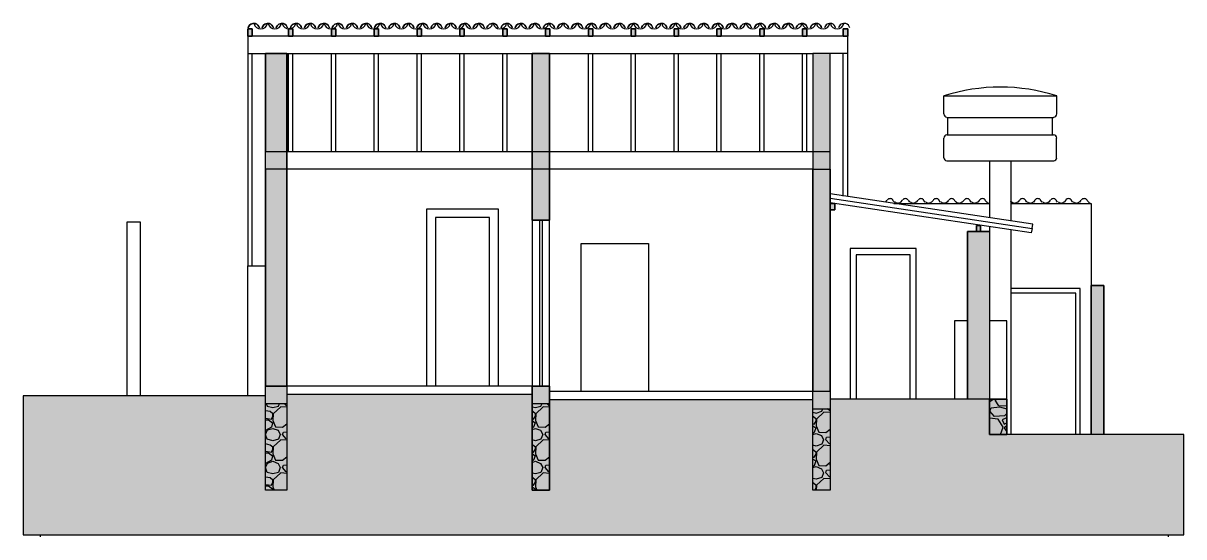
# Model space of a CAD drawing. Header units: millimetres. Extents: x 20709 to 34064, y -13316 to -7399.
import ezdxf

# ---------------------------------------------------------------- set-up
doc = ezdxf.new("R2010")
doc.units = ezdxf.units.MM
for name, color, linetype, lineweight in [('A-ALV-___-___-EXI', 250, 'Continuous', 35), ('A-BAS-___-___-EXI', 250, 'Continuous', 25), ('A-CDA-___-___-EXI', 250, 'Continuous', 25), ('A-COB-___-___-EXI', 250, 'Continuous', 25), ('A-PIS-___-___-EXI', 250, 'Continuous', 25), ('A-POR-___-___-EXI', 250, 'Continuous', 25), ('E-VIG-___-___-EXI', 250, 'Continuous', 25)]:
    doc.layers.add(name, color=color, linetype=linetype, lineweight=lineweight)

msp = doc.modelspace()

# ---------------------------------------------------------------- hatches: boundary and pattern name
at = {"layer": 'A-ALV-___-___-EXI'}
h = msp.add_hatch(color=11, dxfattribs=at)
h.paths.add_polyline_path([(33146, -12139), (33146, -10419), (32997, -10419), (32997, -12139)])
h.paths.add_polyline_path([(31827, -11729), (31827, -9800), (31575, -9800), (31575, -11729)])
h.paths.add_polyline_path([(29795, -11640), (29996, -11640), (29996, -7747), (29795, -7747)])
h.paths.add_polyline_path([(23496, -11580), (23743, -11580), (23743, -7747), (23496, -7747)])
h.paths.add_polyline_path([(26564, -9668), (26765, -9668), (26765, -7747), (26564, -7747)])
at = {"layer": 'A-BAS-___-___-EXI', "true_color": 0xcb9898}
msp.add_hatch(color=253, dxfattribs=at).paths.add_polyline_path([(34064, -13292), (34064, -12139), (31827, -12139), (31827, -11729), (29996, -11729), (29996, -12779), (29795, -12779), (29795, -11738), (26765, -11738), (26765, -12779), (26564, -12779), (26564, -11678), (23743, -11678), (23743, -12779), (23496, -12779), (23496, -11691), (20709, -11691), (20709, -13292), (27473, -13292)])
at = {"layer": 'A-COB-___-___-EXI', "true_color": 0xc19a82}
h = msp.add_hatch(color=33, dxfattribs=at)
h.paths.add_polyline_path([(31725, -9800), (31725, -9728), (31678, -9728), (31678, -9800)])
h.paths.add_polyline_path([(30047, -9548), (30047, -9476), (29996, -9476), (29996, -9548)])
h.paths.add_polyline_path([(24307, -7547), (24307, -7465), (24255, -7465), (24255, -7547)])
h.paths.add_polyline_path([(29236, -7547), (29236, -7465), (29185, -7465), (29185, -7547)])
h.paths.add_polyline_path([(24746, -7547), (24797, -7547), (24797, -7465), (24746, -7465)])
h.paths.add_polyline_path([(28741, -7547), (28741, -7465), (28690, -7465), (28690, -7547)])
h.paths.add_polyline_path([(25241, -7547), (25292, -7547), (25292, -7465), (25241, -7465)])
h.paths.add_polyline_path([(28250, -7547), (28250, -7465), (28199, -7465), (28199, -7547)])
h.paths.add_polyline_path([(25732, -7547), (25783, -7547), (25783, -7465), (25732, -7465)])
h.paths.add_polyline_path([(27755, -7547), (27755, -7465), (27704, -7465), (27704, -7547)])
h.paths.add_polyline_path([(26227, -7547), (26278, -7547), (26278, -7465), (26227, -7465)])
h.paths.add_polyline_path([(29676, -7547), (29727, -7547), (29727, -7465), (29676, -7465)])
h.paths.add_polyline_path([(30145, -7547), (30197, -7547), (30197, -7465), (30145, -7465)])
h.paths.add_polyline_path([(23811, -7547), (23811, -7465), (23760, -7465), (23760, -7547)])
h.paths.add_polyline_path([(23295, -7547), (23342, -7547), (23342, -7465), (23295, -7465)])
h.paths.add_polyline_path([(27264, -7547), (27264, -7465), (27213, -7465), (27213, -7547)])
h.paths.add_polyline_path([(26718, -7547), (26769, -7547), (26769, -7465), (26718, -7465)])
at = {"layer": 'E-VIG-___-___-EXI', "transparency": 33554636}
h = msp.add_hatch(color=9, dxfattribs=at)
h.paths.add_polyline_path([(29795, -12779), (29996, -12779), (29996, -11640), (29795, -11640)])
h.paths.add_polyline_path([(26564, -12779), (26765, -12779), (26765, -11580), (26564, -11580)])
h.paths.add_polyline_path([(23496, -12779), (23743, -12779), (23743, -11580), (23496, -11580)])
h.paths.add_polyline_path([(31827, -12139), (32028, -12139), (32028, -11729), (31827, -11729)])

# ---------------------------------------------------------------- linework, layer by layer
at = {"layer": 'A-ALV-___-___-EXI', "lineweight": 25}
for p, q in [((23342, -10193), (23342, -7747)), ((26564, -7747), (26564, -9668)), ((26765, -9668), (26765, -7747)), ((29795, -7747), (29795, -11640)), ((23743, -11580), (23743, -9079)), ((26564, -9668), (26564, -9079)), ((26765, -9079), (26765, -9668)), ((29795, -9079), (26765, -9079)), ((29795, -11640), (29795, -9079)), ((26564, -9668), (26765, -9668)), ((26765, -9668), (26564, -9668)), ((23295, -11691), (23295, -10193)), ((29795, -11640), (29996, -11640)), ((29795, -11640), (29996, -11640)), ((32028, -11729), (32028, -12139))]:
    msp.add_line(p, q, dxfattribs=at)
for points in [[(23295, -7747), (23295, -10193), (23496, -10193)], [(23496, -9079), (23496, -11580), (23496, -7747), (23743, -7747), (23496, -7747)], [(26765, -7747), (26765, -8878), (29795, -8878), (29795, -9079), (29996, -9079), (29996, -11640), (29996, -11729)], [(29795, -11738), (29795, -11640), (29996, -11640), (29996, -7747)], [(32075, -9476), (32997, -9476), (32997, -10419)], [(21904, -11691), (21904, -9689), (22053, -9689), (22053, -11691)], [(31827, -9740), (31827, -9800), (31575, -9800), (31575, -11729), (31575, -9800), (31827, -9800), (31827, -11729)], [(31827, -9800), (31827, -11729), (32028, -11729), (32028, -10829), (31827, -10829)], [(31575, -10829), (31426, -10829), (31426, -11729)], [(23496, -11691), (23496, -11580), (23743, -11580), (23743, -11678)], [(31827, -11759), (31831, -11759), (31870, -11729)], [(32028, -12037), (31998, -12062), (32028, -12105)]]:
    msp.add_lwpolyline(points, dxfattribs=at)
at = {"layer": 'A-ALV-___-___-EXI'}
msp.add_lwpolyline([(23496, -11580), (23743, -11580), (23743, -7747)], dxfattribs=at)
at = {"layer": 'A-ALV-___-___-EXI', "lineweight": 25}
msp.add_lwpolyline([(33146, -10419), (32997, -10419), (32997, -12139), (32997, -10419), (33146, -10419), (33146, -12139)], close=True, dxfattribs=at)
at = {"layer": 'A-BAS-___-___-EXI', "lineweight": 25}
for p, q in [((20905, -13292), (20905, -13316)), ((33884, -13292), (33884, -13316))]:
    msp.add_line(p, q, dxfattribs=at)
at = {"layer": 'A-BAS-___-___-EXI'}
msp.add_lwpolyline([(29795, -12779), (29795, -11738), (26765, -11738), (26765, -12779), (26564, -12779), (26564, -11678), (23743, -11678), (23743, -12779), (23496, -12779), (23496, -11580), (23743, -11580), (23743, -12779), (23496, -12779), (23496, -11691), (20709, -11691), (20709, -13292), (34064, -13292), (34064, -12139), (32028, -12139), (31827, -12139), (31827, -11729), (29996, -11729), (29996, -11738), (29996, -12779)], close=True, dxfattribs=at)
at = {"layer": 'A-CDA-___-___-EXI', "lineweight": 25}
for p, q in [((31336, -8486), (32565, -8486)), ((31349, -8686), (31349, -8486)), ((32553, -8686), (32553, -8486)), ((31302, -8951), (31302, -8725)), ((31336, -8686), (32565, -8686)), ((32600, -8951), (32600, -8725)), ((31336, -8985), (32565, -8985)), ((31827, -8985), (31827, -9642)), ((32075, -8985), (32075, -9676)), ((32075, -9779), (32075, -12139))]:
    msp.add_line(p, q, dxfattribs=at)
msp.add_lwpolyline([(31302, -8447), (31302, -8234), (32600, -8234), (32600, -8447)], dxfattribs=at)
for points in [[(32604, -8236), (32180, -8102), (31726, -8102), (31302, -8236)], [(31302, -8445), (31302, -8465), (31318, -8481), (31338, -8481)], [(32568, -8481), (32588, -8481), (32604, -8465), (32604, -8445)], [(31338, -8686), (31318, -8686), (31302, -8702), (31302, -8722)], [(32604, -8722), (32604, -8702), (32588, -8686), (32568, -8686)], [(31302, -8949), (31302, -8969), (31318, -8985), (31338, -8985)], [(32568, -8985), (32588, -8985), (32604, -8969), (32604, -8949)]]:
    msp.add_open_spline(points, degree=3, dxfattribs=at)
at = {"layer": 'A-COB-___-___-EXI', "lineweight": 25}
for p, q in [((23376, -7406), (23380, -7406)), ((24994, -7406), (24998, -7406)), ((25156, -7406), (25160, -7406)), ((25318, -7406), (25322, -7406)), ((26774, -7406), (26778, -7406)), ((26936, -7406), (26940, -7406)), ((27098, -7406), (27102, -7406)), ((28553, -7406), (28558, -7406)), ((28716, -7406), (28720, -7406)), ((28878, -7406), (28882, -7406)), ((23743, -8878), (23743, -7747)), ((23743, -7747), (29795, -7747)), ((23760, -8878), (23760, -7747)), ((23811, -8878), (23811, -7747)), ((24255, -8878), (24255, -7747)), ((24307, -8878), (24307, -7747)), ((24746, -8878), (24746, -7747)), ((24797, -8878), (24797, -7747)), ((25241, -8878), (25241, -7747)), ((25292, -8878), (25292, -7747)), ((25732, -8878), (25732, -7747)), ((25783, -8878), (25783, -7747)), ((26227, -8878), (26227, -7747)), ((26278, -8878), (26278, -7747)), ((26765, -7747), (26564, -7747)), ((26564, -8878), (26564, -7747)), ((27213, -8878), (27213, -7747)), ((27264, -8878), (27264, -7747)), ((27704, -8878), (27704, -7747)), ((27755, -8878), (27755, -7747)), ((28199, -8878), (28199, -7747)), ((28250, -8878), (28250, -7747)), ((28690, -8878), (28690, -7747)), ((28741, -8878), (28741, -7747)), ((29185, -8878), (29185, -7747)), ((29236, -8878), (29236, -7747)), ((29676, -8878), (29676, -7747)), ((29727, -8878), (29727, -7747)), ((30145, -9390), (30145, -7747)), ((23496, -9079), (23496, -8878)), ((23496, -8878), (23743, -8878)), ((23743, -9079), (23743, -8878)), ((23743, -8878), (26564, -8878)), ((26564, -9079), (26564, -8878)), ((26564, -8878), (26765, -8878)), ((26765, -8878), (26765, -9079)), ((29996, -9079), (29996, -8878)), ((23743, -9079), (23496, -9079)), ((26564, -9079), (23743, -9079)), ((26765, -9079), (26564, -9079)), ((30632, -9459), (30649, -9437)), ((30713, -9437), (30734, -9459)), ((30726, -9476), (31827, -9476)), ((30807, -9459), (30828, -9437)), ((30892, -9437), (30909, -9459)), ((31003, -9437), (30986, -9459)), ((31089, -9459), (31067, -9437)), ((31183, -9437), (31161, -9459)), ((31264, -9459), (31247, -9437)), ((31358, -9437), (31340, -9459)), ((31443, -9459), (31422, -9437)), ((31537, -9437), (31515, -9459)), ((31618, -9459), (31601, -9437)), ((31712, -9437), (31695, -9459)), ((31797, -9459), (31776, -9437)), ((32079, -9459), (32075, -9450)), ((32173, -9437), (32156, -9459)), ((32258, -9459), (32241, -9437)), ((32352, -9437), (32335, -9459)), ((32433, -9459), (32416, -9437)), ((32527, -9437), (32510, -9459)), ((32612, -9459), (32595, -9437)), ((32706, -9437), (32689, -9459)), ((32787, -9459), (32770, -9437)), ((32881, -9437), (32864, -9459)), ((32966, -9458), (32950, -9437))]:
    msp.add_line(p, q, dxfattribs=at)
at = {"layer": 'A-COB-___-___-EXI'}
for p, q in [((23811, -7465), (23760, -7465)), ((23760, -7465), (23760, -7547)), ((23811, -7547), (23811, -7465)), ((24255, -7465), (24255, -7547)), ((24307, -7465), (24255, -7465)), ((24307, -7547), (24307, -7465)), ((24746, -7465), (24746, -7547)), ((24797, -7465), (24746, -7465)), ((24797, -7547), (24797, -7465)), ((25241, -7465), (25241, -7547)), ((25292, -7465), (25241, -7465)), ((25292, -7547), (25292, -7465)), ((25783, -7465), (25732, -7465)), ((25732, -7465), (25732, -7547)), ((25783, -7547), (25783, -7465)), ((26278, -7465), (26227, -7465)), ((26227, -7465), (26227, -7547)), ((26278, -7547), (26278, -7465)), ((26769, -7465), (26718, -7465)), ((26718, -7465), (26718, -7547)), ((26769, -7547), (26769, -7465)), ((27264, -7465), (27213, -7465)), ((27213, -7465), (27213, -7547)), ((27264, -7547), (27264, -7465)), ((27704, -7465), (27704, -7547)), ((27755, -7465), (27704, -7465)), ((27755, -7547), (27755, -7465)), ((28250, -7465), (28199, -7465)), ((28199, -7465), (28199, -7547)), ((28250, -7547), (28250, -7465)), ((28741, -7465), (28690, -7465)), ((28690, -7465), (28690, -7547)), ((28741, -7547), (28741, -7465)), ((29185, -7465), (29185, -7547)), ((29236, -7465), (29185, -7465)), ((29236, -7547), (29236, -7465)), ((29727, -7465), (29676, -7465)), ((29676, -7465), (29676, -7547)), ((29727, -7547), (29727, -7465)), ((30145, -7465), (30145, -7547)), ((30197, -7465), (30145, -7465)), ((30197, -7547), (30197, -7465)), ((23760, -7547), (23811, -7547)), ((24255, -7547), (24307, -7547)), ((24746, -7547), (24797, -7547)), ((25241, -7547), (25292, -7547)), ((25732, -7547), (25783, -7547)), ((26227, -7547), (26278, -7547)), ((26718, -7547), (26769, -7547)), ((27213, -7547), (27264, -7547)), ((27704, -7547), (27755, -7547)), ((28199, -7547), (28250, -7547)), ((28690, -7547), (28741, -7547)), ((29185, -7547), (29236, -7547)), ((29676, -7547), (29727, -7547)), ((30145, -7547), (30197, -7547)), ((31725, -9728), (31678, -9728)), ((31678, -9728), (31678, -9800)), ((31725, -9800), (31725, -9728))]:
    msp.add_line(p, q, dxfattribs=at)
at = {"layer": 'A-COB-___-___-EXI', "lineweight": 25}
for points in [[(23342, -7465), (23342, -7547), (23295, -7547), (23295, -7465)], [(23811, -7465), (23811, -7547), (23760, -7547), (23760, -7465)], [(24307, -7465), (24307, -7547), (24255, -7547), (24255, -7465)], [(24797, -7465), (24797, -7547), (24746, -7547), (24746, -7465)], [(25292, -7465), (25292, -7547), (25241, -7547), (25241, -7465)], [(25783, -7465), (25783, -7547), (25732, -7547), (25732, -7465)], [(26278, -7465), (26278, -7547), (26227, -7547), (26227, -7465)], [(26769, -7465), (26769, -7547), (26718, -7547), (26718, -7465)], [(27264, -7465), (27264, -7547), (27213, -7547), (27213, -7465)], [(27755, -7465), (27755, -7547), (27704, -7547), (27704, -7465)], [(28250, -7465), (28250, -7547), (28199, -7547), (28199, -7465)], [(28741, -7465), (28741, -7547), (28690, -7547), (28690, -7465)], [(29236, -7465), (29236, -7547), (29185, -7547), (29185, -7465)], [(29727, -7465), (29727, -7547), (29676, -7547), (29676, -7465)], [(30197, -7465), (30197, -7547), (30145, -7547), (30145, -7465)], [(30047, -9548), (30047, -9476), (29996, -9476), (30047, -9476), (30047, -9548), (29996, -9548)], [(31725, -9728), (31725, -9800), (31678, -9800), (31678, -9728)]]:
    msp.add_lwpolyline(points, close=True, dxfattribs=at)
for points in [[(30197, -7747), (30197, -7547), (23295, -7547), (23342, -7547), (23342, -7465), (23295, -7465), (23295, -7547), (23295, -7747), (23496, -7747), (23496, -8878)], [(30197, -9395), (30197, -7747), (29996, -7747), (29795, -7747), (29795, -8878), (29996, -8878), (29996, -7747), (29795, -7747)], [(32318, -9766), (32326, -9715), (29996, -9365)], [(29996, -9416), (32318, -9766), (32309, -9813), (29996, -9467)]]:
    msp.add_lwpolyline(points, dxfattribs=at)
for points, knots in [([(23328, -7411), (23312, -7420), (23301, -7435), (23297, -7453), (23301, -7435), (23312, -7420), (23328, -7411), (23343, -7401), (23362, -7399), (23380, -7404), (23362, -7399), (23343, -7401), (23328, -7411), (23312, -7420), (23301, -7435), (23297, -7453), (23301, -7435), (23312, -7420), (23328, -7411), (23343, -7401), (23362, -7399), (23380, -7404), (23362, -7399), (23343, -7401), (23328, -7411)], [0, 0, 0, 0, 1, 1, 1, 2, 2, 2, 3, 3, 3, 4, 4, 4, 5, 5, 5, 6, 6, 6, 7, 7, 7, 8, 8, 8, 8]), ([(23365, -7404), (23373, -7440), (23405, -7465), (23442, -7465), (23479, -7465), (23511, -7440), (23519, -7404)], [0, 0, 0, 0, 1, 1, 1, 2, 2, 2, 2]), ([(23381, -7404), (23403, -7411), (23420, -7430), (23426, -7453), (23420, -7430), (23403, -7411), (23381, -7404)], [0, 0, 0, 0, 1, 1, 1, 2, 2, 2, 2]), ([(23490, -7411), (23474, -7420), (23463, -7435), (23459, -7453), (23463, -7435), (23474, -7420), (23490, -7411), (23505, -7401), (23524, -7399), (23542, -7404), (23524, -7399), (23505, -7401), (23490, -7411), (23474, -7420), (23463, -7435), (23459, -7453), (23463, -7435), (23474, -7420), (23490, -7411), (23505, -7401), (23524, -7399), (23542, -7404), (23524, -7399), (23505, -7401), (23490, -7411)], [0, 0, 0, 0, 1, 1, 1, 2, 2, 2, 3, 3, 3, 4, 4, 4, 5, 5, 5, 6, 6, 6, 7, 7, 7, 8, 8, 8, 8]), ([(23527, -7404), (23535, -7440), (23567, -7465), (23604, -7465), (23641, -7465), (23673, -7440), (23681, -7404)], [0, 0, 0, 0, 1, 1, 1, 2, 2, 2, 2]), ([(23543, -7404), (23565, -7411), (23582, -7430), (23588, -7453), (23582, -7430), (23565, -7411), (23543, -7404), (23565, -7411), (23582, -7430), (23588, -7453), (23582, -7430), (23565, -7411), (23543, -7404)], [0, 0, 0, 0, 1, 1, 1, 2, 2, 2, 3, 3, 3, 4, 4, 4, 4]), ([(23652, -7411), (23668, -7401), (23687, -7399), (23704, -7404), (23687, -7399), (23668, -7401), (23652, -7411), (23636, -7420), (23625, -7435), (23621, -7453), (23625, -7435), (23636, -7420), (23652, -7411)], [0, 0, 0, 0, 1, 1, 1, 2, 2, 2, 3, 3, 3, 4, 4, 4, 4]), ([(23690, -7404), (23698, -7440), (23730, -7465), (23767, -7465), (23803, -7465), (23836, -7440), (23844, -7404)], [0, 0, 0, 0, 1, 1, 1, 2, 2, 2, 2]), ([(23705, -7404), (23728, -7411), (23745, -7430), (23750, -7453), (23745, -7430), (23728, -7411), (23705, -7404)], [0, 0, 0, 0, 1, 1, 1, 2, 2, 2, 2]), ([(23814, -7411), (23830, -7401), (23849, -7399), (23866, -7404), (23849, -7399), (23830, -7401), (23814, -7411), (23798, -7420), (23787, -7435), (23783, -7453), (23787, -7435), (23798, -7420), (23814, -7411)], [0, 0, 0, 0, 1, 1, 1, 2, 2, 2, 3, 3, 3, 4, 4, 4, 4]), ([(23852, -7404), (23860, -7440), (23892, -7465), (23929, -7465), (23966, -7465), (23998, -7440), (24006, -7404)], [0, 0, 0, 0, 1, 1, 1, 2, 2, 2, 2]), ([(23867, -7404), (23890, -7411), (23907, -7430), (23912, -7453), (23907, -7430), (23890, -7411), (23867, -7404)], [0, 0, 0, 0, 1, 1, 1, 2, 2, 2, 2]), ([(23976, -7411), (23992, -7401), (24011, -7399), (24028, -7404), (24011, -7399), (23992, -7401), (23976, -7411), (23961, -7420), (23949, -7435), (23945, -7453), (23949, -7435), (23961, -7420), (23976, -7411)], [0, 0, 0, 0, 1, 1, 1, 2, 2, 2, 3, 3, 3, 4, 4, 4, 4]), ([(24014, -7404), (24022, -7440), (24054, -7465), (24091, -7465), (24128, -7465), (24160, -7440), (24168, -7404)], [0, 0, 0, 0, 1, 1, 1, 2, 2, 2, 2]), ([(24030, -7404), (24052, -7411), (24069, -7430), (24074, -7453), (24069, -7430), (24052, -7411), (24030, -7404)], [0, 0, 0, 0, 1, 1, 1, 2, 2, 2, 2]), ([(24134, -7411), (24150, -7401), (24169, -7399), (24186, -7404), (24169, -7399), (24150, -7401), (24134, -7411), (24118, -7420), (24107, -7435), (24103, -7453), (24107, -7435), (24118, -7420), (24134, -7411)], [0, 0, 0, 0, 1, 1, 1, 2, 2, 2, 3, 3, 3, 4, 4, 4, 4]), ([(24172, -7404), (24180, -7440), (24212, -7465), (24249, -7465), (24286, -7465), (24318, -7440), (24326, -7404)], [0, 0, 0, 0, 1, 1, 1, 2, 2, 2, 2]), ([(24187, -7404), (24210, -7411), (24227, -7430), (24232, -7453), (24227, -7430), (24210, -7411), (24187, -7404)], [0, 0, 0, 0, 1, 1, 1, 2, 2, 2, 2]), ([(24296, -7411), (24312, -7401), (24331, -7399), (24349, -7404), (24331, -7399), (24312, -7401), (24296, -7411), (24281, -7420), (24269, -7435), (24265, -7453), (24269, -7435), (24281, -7420), (24296, -7411)], [0, 0, 0, 0, 1, 1, 1, 2, 2, 2, 3, 3, 3, 4, 4, 4, 4]), ([(24334, -7404), (24342, -7440), (24374, -7465), (24411, -7465), (24448, -7465), (24480, -7440), (24488, -7404)], [0, 0, 0, 0, 1, 1, 1, 2, 2, 2, 2]), ([(24350, -7404), (24372, -7411), (24389, -7430), (24394, -7453), (24389, -7430), (24372, -7411), (24350, -7404)], [0, 0, 0, 0, 1, 1, 1, 2, 2, 2, 2]), ([(24459, -7411), (24474, -7401), (24493, -7399), (24511, -7404), (24493, -7399), (24474, -7401), (24459, -7411), (24443, -7420), (24432, -7435), (24428, -7453), (24432, -7435), (24443, -7420), (24459, -7411)], [0, 0, 0, 0, 1, 1, 1, 2, 2, 2, 3, 3, 3, 4, 4, 4, 4]), ([(24496, -7404), (24504, -7440), (24536, -7465), (24573, -7465), (24610, -7465), (24642, -7440), (24650, -7404)], [0, 0, 0, 0, 1, 1, 1, 2, 2, 2, 2]), ([(24512, -7404), (24534, -7411), (24551, -7430), (24557, -7453), (24551, -7430), (24534, -7411), (24512, -7404)], [0, 0, 0, 0, 1, 1, 1, 2, 2, 2, 2]), ([(24621, -7411), (24637, -7401), (24655, -7399), (24673, -7404), (24655, -7399), (24637, -7401), (24621, -7411), (24605, -7420), (24594, -7435), (24590, -7453), (24594, -7435), (24605, -7420), (24621, -7411)], [0, 0, 0, 0, 1, 1, 1, 2, 2, 2, 3, 3, 3, 4, 4, 4, 4]), ([(24658, -7404), (24667, -7440), (24699, -7465), (24735, -7465), (24772, -7465), (24804, -7440), (24813, -7404)], [0, 0, 0, 0, 1, 1, 1, 2, 2, 2, 2]), ([(24674, -7404), (24696, -7411), (24713, -7430), (24719, -7453), (24713, -7430), (24696, -7411), (24674, -7404)], [0, 0, 0, 0, 1, 1, 1, 2, 2, 2, 2]), ([(24783, -7411), (24799, -7401), (24818, -7399), (24835, -7404), (24818, -7399), (24799, -7401), (24783, -7411), (24767, -7420), (24756, -7435), (24752, -7453), (24756, -7435), (24767, -7420), (24783, -7411)], [0, 0, 0, 0, 1, 1, 1, 2, 2, 2, 3, 3, 3, 4, 4, 4, 4]), ([(24821, -7404), (24829, -7440), (24861, -7465), (24898, -7465), (24935, -7465), (24967, -7440), (24975, -7404)], [0, 0, 0, 0, 1, 1, 1, 2, 2, 2, 2]), ([(24836, -7404), (24859, -7411), (24876, -7430), (24881, -7453), (24876, -7430), (24859, -7411), (24836, -7404)], [0, 0, 0, 0, 1, 1, 1, 2, 2, 2, 2]), ([(24945, -7411), (24961, -7401), (24980, -7399), (24997, -7404), (24980, -7399), (24961, -7401), (24945, -7411), (24929, -7420), (24918, -7435), (24914, -7453), (24918, -7435), (24929, -7420), (24945, -7411)], [0, 0, 0, 0, 1, 1, 1, 2, 2, 2, 3, 3, 3, 4, 4, 4, 4]), ([(24983, -7404), (24991, -7440), (25023, -7465), (25060, -7465), (25097, -7465), (25129, -7440), (25137, -7404)], [0, 0, 0, 0, 1, 1, 1, 2, 2, 2, 2]), ([(24998, -7404), (25021, -7411), (25038, -7430), (25043, -7453), (25038, -7430), (25021, -7411), (24998, -7404)], [0, 0, 0, 0, 1, 1, 1, 2, 2, 2, 2]), ([(25107, -7411), (25123, -7401), (25142, -7399), (25160, -7404), (25142, -7399), (25123, -7401), (25107, -7411), (25092, -7420), (25080, -7435), (25076, -7453), (25080, -7435), (25092, -7420), (25107, -7411)], [0, 0, 0, 0, 1, 1, 1, 2, 2, 2, 3, 3, 3, 4, 4, 4, 4]), ([(25145, -7404), (25153, -7440), (25185, -7465), (25222, -7465), (25259, -7465), (25291, -7440), (25299, -7404)], [0, 0, 0, 0, 1, 1, 1, 2, 2, 2, 2]), ([(25161, -7404), (25183, -7411), (25200, -7430), (25205, -7453), (25200, -7430), (25183, -7411), (25161, -7404)], [0, 0, 0, 0, 1, 1, 1, 2, 2, 2, 2]), ([(25270, -7411), (25285, -7401), (25304, -7399), (25322, -7404), (25304, -7399), (25285, -7401), (25270, -7411), (25254, -7420), (25243, -7435), (25239, -7453), (25243, -7435), (25254, -7420), (25270, -7411)], [0, 0, 0, 0, 1, 1, 1, 2, 2, 2, 3, 3, 3, 4, 4, 4, 4]), ([(25307, -7404), (25315, -7440), (25347, -7465), (25384, -7465), (25421, -7465), (25453, -7440), (25461, -7404)], [0, 0, 0, 0, 1, 1, 1, 2, 2, 2, 2]), ([(25323, -7404), (25345, -7411), (25362, -7430), (25368, -7453), (25362, -7430), (25345, -7411), (25323, -7404)], [0, 0, 0, 0, 1, 1, 1, 2, 2, 2, 2]), ([(25432, -7411), (25447, -7401), (25466, -7399), (25484, -7404), (25466, -7399), (25447, -7401), (25432, -7411), (25416, -7420), (25405, -7435), (25401, -7453), (25405, -7435), (25416, -7420), (25432, -7411)], [0, 0, 0, 0, 1, 1, 1, 2, 2, 2, 3, 3, 3, 4, 4, 4, 4]), ([(25469, -7404), (25477, -7440), (25509, -7465), (25546, -7465), (25583, -7465), (25615, -7440), (25623, -7404)], [0, 0, 0, 0, 1, 1, 1, 2, 2, 2, 2]), ([(25485, -7404), (25507, -7411), (25524, -7430), (25530, -7453), (25524, -7430), (25507, -7411), (25485, -7404)], [0, 0, 0, 0, 1, 1, 1, 2, 2, 2, 2]), ([(25594, -7411), (25610, -7401), (25629, -7399), (25646, -7404), (25629, -7399), (25610, -7401), (25594, -7411), (25578, -7420), (25567, -7435), (25563, -7453), (25567, -7435), (25578, -7420), (25594, -7411)], [0, 0, 0, 0, 1, 1, 1, 2, 2, 2, 3, 3, 3, 4, 4, 4, 4]), ([(25632, -7404), (25640, -7440), (25672, -7465), (25709, -7465), (25746, -7465), (25778, -7440), (25786, -7404)], [0, 0, 0, 0, 1, 1, 1, 2, 2, 2, 2]), ([(25647, -7404), (25670, -7411), (25687, -7430), (25692, -7453), (25687, -7430), (25670, -7411), (25647, -7404)], [0, 0, 0, 0, 1, 1, 1, 2, 2, 2, 2]), ([(25756, -7411), (25772, -7401), (25791, -7399), (25808, -7404), (25791, -7399), (25772, -7401), (25756, -7411), (25740, -7420), (25729, -7435), (25725, -7453), (25729, -7435), (25740, -7420), (25756, -7411)], [0, 0, 0, 0, 1, 1, 1, 2, 2, 2, 3, 3, 3, 4, 4, 4, 4]), ([(25794, -7404), (25802, -7440), (25834, -7465), (25871, -7465), (25908, -7465), (25940, -7440), (25948, -7404)], [0, 0, 0, 0, 1, 1, 1, 2, 2, 2, 2]), ([(25809, -7404), (25832, -7411), (25849, -7430), (25854, -7453), (25849, -7430), (25832, -7411), (25809, -7404)], [0, 0, 0, 0, 1, 1, 1, 2, 2, 2, 2]), ([(25918, -7411), (25934, -7401), (25953, -7399), (25970, -7404), (25953, -7399), (25934, -7401), (25918, -7411), (25903, -7420), (25891, -7435), (25887, -7453), (25891, -7435), (25903, -7420), (25918, -7411)], [0, 0, 0, 0, 1, 1, 1, 2, 2, 2, 3, 3, 3, 4, 4, 4, 4]), ([(25956, -7404), (25964, -7440), (25996, -7465), (26033, -7465), (26070, -7465), (26102, -7440), (26110, -7404)], [0, 0, 0, 0, 1, 1, 1, 2, 2, 2, 2]), ([(25972, -7404), (25994, -7411), (26011, -7430), (26016, -7453), (26011, -7430), (25994, -7411), (25972, -7404)], [0, 0, 0, 0, 1, 1, 1, 2, 2, 2, 2]), ([(26076, -7411), (26092, -7401), (26111, -7399), (26128, -7404), (26111, -7399), (26092, -7401), (26076, -7411), (26060, -7420), (26049, -7435), (26045, -7453), (26049, -7435), (26060, -7420), (26076, -7411)], [0, 0, 0, 0, 1, 1, 1, 2, 2, 2, 3, 3, 3, 4, 4, 4, 4]), ([(26118, -7404), (26126, -7440), (26158, -7465), (26195, -7465), (26232, -7465), (26264, -7440), (26272, -7404)], [0, 0, 0, 0, 1, 1, 1, 2, 2, 2, 2]), ([(26130, -7404), (26152, -7411), (26169, -7430), (26174, -7453), (26169, -7430), (26152, -7411), (26130, -7404)], [0, 0, 0, 0, 1, 1, 1, 2, 2, 2, 2]), ([(26238, -7411), (26254, -7401), (26273, -7399), (26291, -7404), (26273, -7399), (26254, -7401), (26238, -7411), (26223, -7420), (26211, -7435), (26207, -7453), (26211, -7435), (26223, -7420), (26238, -7411)], [0, 0, 0, 0, 1, 1, 1, 2, 2, 2, 3, 3, 3, 4, 4, 4, 4]), ([(26280, -7404), (26288, -7440), (26320, -7465), (26357, -7465), (26394, -7465), (26426, -7440), (26434, -7404)], [0, 0, 0, 0, 1, 1, 1, 2, 2, 2, 2]), ([(26292, -7404), (26314, -7411), (26331, -7430), (26336, -7453), (26331, -7430), (26314, -7411), (26292, -7404)], [0, 0, 0, 0, 1, 1, 1, 2, 2, 2, 2]), ([(26401, -7411), (26416, -7401), (26435, -7399), (26453, -7404), (26435, -7399), (26416, -7401), (26401, -7411), (26385, -7420), (26374, -7435), (26370, -7453), (26374, -7435), (26385, -7420), (26401, -7411)], [0, 0, 0, 0, 1, 1, 1, 2, 2, 2, 3, 3, 3, 4, 4, 4, 4]), ([(26438, -7404), (26446, -7440), (26478, -7465), (26515, -7465), (26552, -7465), (26584, -7440), (26592, -7404)], [0, 0, 0, 0, 1, 1, 1, 2, 2, 2, 2]), ([(26454, -7404), (26476, -7411), (26493, -7430), (26499, -7453), (26493, -7430), (26476, -7411), (26454, -7404)], [0, 0, 0, 0, 1, 1, 1, 2, 2, 2, 2]), ([(26563, -7411), (26579, -7401), (26597, -7399), (26615, -7404), (26597, -7399), (26579, -7401), (26563, -7411), (26547, -7420), (26536, -7435), (26532, -7453), (26536, -7435), (26547, -7420), (26563, -7411)], [0, 0, 0, 0, 1, 1, 1, 2, 2, 2, 3, 3, 3, 4, 4, 4, 4]), ([(26600, -7404), (26609, -7440), (26641, -7465), (26678, -7465), (26714, -7465), (26746, -7440), (26755, -7404)], [0, 0, 0, 0, 1, 1, 1, 2, 2, 2, 2]), ([(26616, -7404), (26638, -7411), (26655, -7430), (26661, -7453), (26655, -7430), (26638, -7411), (26616, -7404)], [0, 0, 0, 0, 1, 1, 1, 2, 2, 2, 2]), ([(26725, -7411), (26741, -7401), (26760, -7399), (26777, -7404), (26760, -7399), (26741, -7401), (26725, -7411), (26709, -7420), (26698, -7435), (26694, -7453), (26698, -7435), (26709, -7420), (26725, -7411)], [0, 0, 0, 0, 1, 1, 1, 2, 2, 2, 3, 3, 3, 4, 4, 4, 4]), ([(26763, -7404), (26771, -7440), (26803, -7465), (26840, -7465), (26877, -7465), (26909, -7440), (26917, -7404)], [0, 0, 0, 0, 1, 1, 1, 2, 2, 2, 2]), ([(26778, -7404), (26801, -7411), (26818, -7430), (26823, -7453), (26818, -7430), (26801, -7411), (26778, -7404)], [0, 0, 0, 0, 1, 1, 1, 2, 2, 2, 2]), ([(26887, -7411), (26903, -7401), (26922, -7399), (26939, -7404), (26922, -7399), (26903, -7401), (26887, -7411), (26871, -7420), (26860, -7435), (26856, -7453), (26860, -7435), (26871, -7420), (26887, -7411)], [0, 0, 0, 0, 1, 1, 1, 2, 2, 2, 3, 3, 3, 4, 4, 4, 4]), ([(26925, -7404), (26933, -7440), (26965, -7465), (27002, -7465), (27039, -7465), (27071, -7440), (27079, -7404)], [0, 0, 0, 0, 1, 1, 1, 2, 2, 2, 2]), ([(26940, -7404), (26963, -7411), (26980, -7430), (26985, -7453), (26980, -7430), (26963, -7411), (26940, -7404)], [0, 0, 0, 0, 1, 1, 1, 2, 2, 2, 2]), ([(27049, -7411), (27065, -7401), (27084, -7399), (27102, -7404), (27084, -7399), (27065, -7401), (27049, -7411), (27034, -7420), (27022, -7435), (27018, -7453), (27022, -7435), (27034, -7420), (27049, -7411)], [0, 0, 0, 0, 1, 1, 1, 2, 2, 2, 3, 3, 3, 4, 4, 4, 4]), ([(27087, -7404), (27095, -7440), (27127, -7465), (27164, -7465), (27201, -7465), (27233, -7440), (27241, -7404)], [0, 0, 0, 0, 1, 1, 1, 2, 2, 2, 2]), ([(27103, -7404), (27125, -7411), (27142, -7430), (27147, -7453), (27142, -7430), (27125, -7411), (27103, -7404)], [0, 0, 0, 0, 1, 1, 1, 2, 2, 2, 2]), ([(27212, -7411), (27227, -7401), (27246, -7399), (27264, -7404), (27246, -7399), (27227, -7401), (27212, -7411), (27196, -7420), (27185, -7435), (27181, -7453), (27185, -7435), (27196, -7420), (27212, -7411)], [0, 0, 0, 0, 1, 1, 1, 2, 2, 2, 3, 3, 3, 4, 4, 4, 4]), ([(27249, -7404), (27257, -7440), (27289, -7465), (27326, -7465), (27363, -7465), (27395, -7440), (27403, -7404)], [0, 0, 0, 0, 1, 1, 1, 2, 2, 2, 2]), ([(27265, -7404), (27287, -7411), (27304, -7430), (27310, -7453), (27304, -7430), (27287, -7411), (27265, -7404)], [0, 0, 0, 0, 1, 1, 1, 2, 2, 2, 2]), ([(27374, -7411), (27389, -7401), (27408, -7399), (27426, -7404), (27408, -7399), (27389, -7401), (27374, -7411), (27358, -7420), (27347, -7435), (27343, -7453), (27347, -7435), (27358, -7420), (27374, -7411)], [0, 0, 0, 0, 1, 1, 1, 2, 2, 2, 3, 3, 3, 4, 4, 4, 4]), ([(27411, -7404), (27419, -7440), (27452, -7465), (27488, -7465), (27525, -7465), (27557, -7440), (27565, -7404)], [0, 0, 0, 0, 1, 1, 1, 2, 2, 2, 2]), ([(27427, -7404), (27449, -7411), (27466, -7430), (27472, -7453), (27466, -7430), (27449, -7411), (27427, -7404)], [0, 0, 0, 0, 1, 1, 1, 2, 2, 2, 2]), ([(27536, -7411), (27552, -7401), (27571, -7399), (27588, -7404), (27571, -7399), (27552, -7401), (27536, -7411), (27520, -7420), (27509, -7435), (27505, -7453), (27509, -7435), (27520, -7420), (27536, -7411)], [0, 0, 0, 0, 1, 1, 1, 2, 2, 2, 3, 3, 3, 4, 4, 4, 4]), ([(27574, -7404), (27582, -7440), (27614, -7465), (27651, -7465), (27688, -7465), (27720, -7440), (27728, -7404)], [0, 0, 0, 0, 1, 1, 1, 2, 2, 2, 2]), ([(27589, -7404), (27612, -7411), (27629, -7430), (27634, -7453), (27629, -7430), (27612, -7411), (27589, -7404)], [0, 0, 0, 0, 1, 1, 1, 2, 2, 2, 2]), ([(27698, -7411), (27714, -7401), (27733, -7399), (27750, -7404), (27733, -7399), (27714, -7401), (27698, -7411), (27682, -7420), (27671, -7435), (27667, -7453), (27671, -7435), (27682, -7420), (27698, -7411)], [0, 0, 0, 0, 1, 1, 1, 2, 2, 2, 3, 3, 3, 4, 4, 4, 4]), ([(27732, -7404), (27740, -7440), (27772, -7465), (27809, -7465), (27845, -7465), (27877, -7440), (27886, -7404)], [0, 0, 0, 0, 1, 1, 1, 2, 2, 2, 2]), ([(27751, -7404), (27774, -7411), (27791, -7430), (27796, -7453), (27791, -7430), (27774, -7411), (27751, -7404)], [0, 0, 0, 0, 1, 1, 1, 2, 2, 2, 2]), ([(27856, -7411), (27872, -7401), (27891, -7399), (27908, -7404), (27891, -7399), (27872, -7401), (27856, -7411), (27840, -7420), (27829, -7435), (27825, -7453), (27829, -7435), (27840, -7420), (27856, -7411)], [0, 0, 0, 0, 1, 1, 1, 2, 2, 2, 3, 3, 3, 4, 4, 4, 4]), ([(27894, -7404), (27902, -7440), (27934, -7465), (27971, -7465), (28008, -7465), (28040, -7440), (28048, -7404)], [0, 0, 0, 0, 1, 1, 1, 2, 2, 2, 2]), ([(27909, -7404), (27932, -7411), (27949, -7430), (27954, -7453), (27949, -7430), (27932, -7411), (27909, -7404)], [0, 0, 0, 0, 1, 1, 1, 2, 2, 2, 2]), ([(28018, -7411), (28034, -7401), (28053, -7399), (28070, -7404), (28053, -7399), (28034, -7401), (28018, -7411), (28002, -7420), (27991, -7435), (27987, -7453), (27991, -7435), (28002, -7420), (28018, -7411)], [0, 0, 0, 0, 1, 1, 1, 2, 2, 2, 3, 3, 3, 4, 4, 4, 4]), ([(28056, -7404), (28064, -7440), (28096, -7465), (28133, -7465), (28170, -7465), (28202, -7440), (28210, -7404)], [0, 0, 0, 0, 1, 1, 1, 2, 2, 2, 2]), ([(28072, -7404), (28094, -7411), (28111, -7430), (28116, -7453), (28111, -7430), (28094, -7411), (28072, -7404)], [0, 0, 0, 0, 1, 1, 1, 2, 2, 2, 2]), ([(28180, -7411), (28196, -7401), (28215, -7399), (28233, -7404), (28215, -7399), (28196, -7401), (28180, -7411), (28165, -7420), (28153, -7435), (28149, -7453), (28153, -7435), (28165, -7420), (28180, -7411)], [0, 0, 0, 0, 1, 1, 1, 2, 2, 2, 3, 3, 3, 4, 4, 4, 4]), ([(28218, -7404), (28226, -7440), (28258, -7465), (28295, -7465), (28332, -7465), (28364, -7440), (28372, -7404)], [0, 0, 0, 0, 1, 1, 1, 2, 2, 2, 2]), ([(28234, -7404), (28256, -7411), (28273, -7430), (28278, -7453), (28273, -7430), (28256, -7411), (28234, -7404)], [0, 0, 0, 0, 1, 1, 1, 2, 2, 2, 2]), ([(28343, -7411), (28358, -7401), (28377, -7399), (28395, -7404), (28377, -7399), (28358, -7401), (28343, -7411), (28327, -7420), (28316, -7435), (28312, -7453), (28316, -7435), (28327, -7420), (28343, -7411)], [0, 0, 0, 0, 1, 1, 1, 2, 2, 2, 3, 3, 3, 4, 4, 4, 4]), ([(28380, -7404), (28388, -7440), (28420, -7465), (28457, -7465), (28494, -7465), (28526, -7440), (28534, -7404)], [0, 0, 0, 0, 1, 1, 1, 2, 2, 2, 2]), ([(28396, -7404), (28418, -7411), (28435, -7430), (28441, -7453), (28435, -7430), (28418, -7411), (28396, -7404)], [0, 0, 0, 0, 1, 1, 1, 2, 2, 2, 2]), ([(28505, -7411), (28521, -7401), (28539, -7399), (28557, -7404), (28539, -7399), (28521, -7401), (28505, -7411), (28489, -7420), (28478, -7435), (28474, -7453), (28478, -7435), (28489, -7420), (28505, -7411)], [0, 0, 0, 0, 1, 1, 1, 2, 2, 2, 3, 3, 3, 4, 4, 4, 4]), ([(28542, -7404), (28551, -7440), (28583, -7465), (28620, -7465), (28656, -7465), (28688, -7440), (28697, -7404)], [0, 0, 0, 0, 1, 1, 1, 2, 2, 2, 2]), ([(28558, -7404), (28580, -7411), (28597, -7430), (28603, -7453), (28597, -7430), (28580, -7411), (28558, -7404)], [0, 0, 0, 0, 1, 1, 1, 2, 2, 2, 2]), ([(28667, -7411), (28683, -7401), (28702, -7399), (28719, -7404), (28702, -7399), (28683, -7401), (28667, -7411), (28651, -7420), (28640, -7435), (28636, -7453), (28640, -7435), (28651, -7420), (28667, -7411)], [0, 0, 0, 0, 1, 1, 1, 2, 2, 2, 3, 3, 3, 4, 4, 4, 4]), ([(28705, -7404), (28713, -7440), (28745, -7465), (28782, -7465), (28819, -7465), (28851, -7440), (28859, -7404)], [0, 0, 0, 0, 1, 1, 1, 2, 2, 2, 2]), ([(28720, -7404), (28743, -7411), (28760, -7430), (28765, -7453), (28760, -7430), (28743, -7411), (28720, -7404)], [0, 0, 0, 0, 1, 1, 1, 2, 2, 2, 2]), ([(28829, -7411), (28845, -7401), (28864, -7399), (28881, -7404), (28864, -7399), (28845, -7401), (28829, -7411), (28813, -7420), (28802, -7435), (28798, -7453), (28802, -7435), (28813, -7420), (28829, -7411)], [0, 0, 0, 0, 1, 1, 1, 2, 2, 2, 3, 3, 3, 4, 4, 4, 4]), ([(28867, -7404), (28875, -7440), (28907, -7465), (28944, -7465), (28981, -7465), (29013, -7440), (29021, -7404)], [0, 0, 0, 0, 1, 1, 1, 2, 2, 2, 2]), ([(28882, -7404), (28905, -7411), (28922, -7430), (28927, -7453), (28922, -7430), (28905, -7411), (28882, -7404)], [0, 0, 0, 0, 1, 1, 1, 2, 2, 2, 2]), ([(28991, -7411), (29007, -7401), (29026, -7399), (29044, -7404), (29026, -7399), (29007, -7401), (28991, -7411), (28976, -7420), (28964, -7435), (28960, -7453), (28964, -7435), (28976, -7420), (28991, -7411)], [0, 0, 0, 0, 1, 1, 1, 2, 2, 2, 3, 3, 3, 4, 4, 4, 4]), ([(29029, -7404), (29037, -7440), (29069, -7465), (29106, -7465), (29143, -7465), (29175, -7440), (29183, -7404)], [0, 0, 0, 0, 1, 1, 1, 2, 2, 2, 2]), ([(29045, -7404), (29067, -7411), (29084, -7430), (29089, -7453), (29084, -7430), (29067, -7411), (29045, -7404)], [0, 0, 0, 0, 1, 1, 1, 2, 2, 2, 2]), ([(29154, -7411), (29169, -7401), (29188, -7399), (29206, -7404), (29188, -7399), (29169, -7401), (29154, -7411), (29138, -7420), (29127, -7435), (29123, -7453), (29127, -7435), (29138, -7420), (29154, -7411)], [0, 0, 0, 0, 1, 1, 1, 2, 2, 2, 3, 3, 3, 4, 4, 4, 4]), ([(29191, -7404), (29199, -7440), (29231, -7465), (29268, -7465), (29305, -7465), (29337, -7440), (29345, -7404)], [0, 0, 0, 0, 1, 1, 1, 2, 2, 2, 2]), ([(29207, -7404), (29229, -7411), (29246, -7430), (29252, -7453), (29246, -7430), (29229, -7411), (29207, -7404)], [0, 0, 0, 0, 1, 1, 1, 2, 2, 2, 2]), ([(29316, -7411), (29331, -7401), (29350, -7399), (29368, -7404), (29350, -7399), (29331, -7401), (29316, -7411), (29300, -7420), (29289, -7435), (29285, -7453), (29289, -7435), (29300, -7420), (29316, -7411)], [0, 0, 0, 0, 1, 1, 1, 2, 2, 2, 3, 3, 3, 4, 4, 4, 4]), ([(29353, -7404), (29362, -7440), (29394, -7465), (29430, -7465), (29467, -7465), (29499, -7440), (29507, -7404)], [0, 0, 0, 0, 1, 1, 1, 2, 2, 2, 2]), ([(29369, -7404), (29391, -7411), (29408, -7430), (29414, -7453), (29408, -7430), (29391, -7411), (29369, -7404)], [0, 0, 0, 0, 1, 1, 1, 2, 2, 2, 2]), ([(29478, -7411), (29494, -7401), (29513, -7399), (29530, -7404), (29513, -7399), (29494, -7401), (29478, -7411), (29462, -7420), (29451, -7435), (29447, -7453), (29451, -7435), (29462, -7420), (29478, -7411)], [0, 0, 0, 0, 1, 1, 1, 2, 2, 2, 3, 3, 3, 4, 4, 4, 4]), ([(29516, -7404), (29524, -7440), (29556, -7465), (29593, -7465), (29630, -7465), (29662, -7440), (29670, -7404)], [0, 0, 0, 0, 1, 1, 1, 2, 2, 2, 2]), ([(29531, -7404), (29554, -7411), (29571, -7430), (29576, -7453), (29571, -7430), (29554, -7411), (29531, -7404)], [0, 0, 0, 0, 1, 1, 1, 2, 2, 2, 2]), ([(29636, -7411), (29652, -7401), (29670, -7399), (29688, -7404), (29670, -7399), (29652, -7401), (29636, -7411), (29620, -7420), (29609, -7435), (29605, -7453), (29609, -7435), (29620, -7420), (29636, -7411)], [0, 0, 0, 0, 1, 1, 1, 2, 2, 2, 3, 3, 3, 4, 4, 4, 4]), ([(29674, -7404), (29682, -7440), (29714, -7465), (29751, -7465), (29787, -7465), (29819, -7440), (29828, -7404)], [0, 0, 0, 0, 1, 1, 1, 2, 2, 2, 2]), ([(29689, -7404), (29711, -7411), (29729, -7430), (29734, -7453), (29729, -7430), (29711, -7411), (29689, -7404)], [0, 0, 0, 0, 1, 1, 1, 2, 2, 2, 2]), ([(29798, -7411), (29814, -7401), (29833, -7399), (29850, -7404), (29833, -7399), (29814, -7401), (29798, -7411), (29782, -7420), (29771, -7435), (29767, -7453), (29771, -7435), (29782, -7420), (29798, -7411)], [0, 0, 0, 0, 1, 1, 1, 2, 2, 2, 3, 3, 3, 4, 4, 4, 4]), ([(29836, -7404), (29844, -7440), (29876, -7465), (29913, -7465), (29950, -7465), (29982, -7440), (29990, -7404)], [0, 0, 0, 0, 1, 1, 1, 2, 2, 2, 2]), ([(29851, -7404), (29874, -7411), (29891, -7430), (29896, -7453), (29891, -7430), (29874, -7411), (29851, -7404)], [0, 0, 0, 0, 1, 1, 1, 2, 2, 2, 2]), ([(30012, -7404), (29995, -7399), (29976, -7401), (29960, -7411), (29945, -7420), (29933, -7435), (29929, -7453)], [0, 0, 0, 0, 1, 1, 1, 2, 2, 2, 2]), ([(29998, -7404), (30006, -7440), (30038, -7465), (30075, -7465), (30112, -7465), (30144, -7440), (30152, -7404)], [0, 0, 0, 0, 1, 1, 1, 2, 2, 2, 2]), ([(30175, -7404), (30157, -7399), (30138, -7401), (30122, -7411), (30107, -7420), (30095, -7435), (30091, -7453)], [0, 0, 0, 0, 1, 1, 1, 2, 2, 2, 2]), ([(30718, -9435), (30710, -9426), (30698, -9420), (30685, -9420), (30673, -9420), (30661, -9426), (30652, -9435)], [0, 0, 0, 0, 1, 1, 1, 2, 2, 2, 2]), ([(30739, -9456), (30748, -9466), (30761, -9471), (30775, -9471), (30789, -9471), (30802, -9466), (30811, -9456)], [0, 0, 0, 0, 1, 1, 1, 2, 2, 2, 2]), ([(30893, -9435), (30885, -9426), (30873, -9420), (30860, -9420), (30848, -9420), (30836, -9426), (30827, -9435)], [0, 0, 0, 0, 1, 1, 1, 2, 2, 2, 2]), ([(30914, -9456), (30923, -9466), (30936, -9471), (30950, -9471), (30964, -9471), (30977, -9466), (30986, -9456)], [0, 0, 0, 0, 1, 1, 1, 2, 2, 2, 2]), ([(31073, -9435), (31064, -9426), (31052, -9420), (31040, -9420), (31027, -9420), (31015, -9426), (31006, -9435)], [0, 0, 0, 0, 1, 1, 1, 2, 2, 2, 2]), ([(31093, -9456), (31102, -9466), (31115, -9471), (31129, -9471), (31143, -9471), (31156, -9466), (31165, -9456)], [0, 0, 0, 0, 1, 1, 1, 2, 2, 2, 2]), ([(31248, -9435), (31239, -9426), (31227, -9420), (31215, -9420), (31202, -9420), (31190, -9426), (31181, -9435)], [0, 0, 0, 0, 1, 1, 1, 2, 2, 2, 2]), ([(31268, -9456), (31277, -9466), (31290, -9471), (31304, -9471), (31318, -9471), (31331, -9466), (31340, -9456)], [0, 0, 0, 0, 1, 1, 1, 2, 2, 2, 2]), ([(31427, -9435), (31418, -9426), (31406, -9420), (31394, -9420), (31381, -9420), (31369, -9426), (31361, -9435)], [0, 0, 0, 0, 1, 1, 1, 2, 2, 2, 2]), ([(31443, -9456), (31452, -9466), (31465, -9471), (31479, -9471), (31493, -9471), (31506, -9466), (31515, -9456)], [0, 0, 0, 0, 1, 1, 1, 2, 2, 2, 2]), ([(31602, -9435), (31593, -9426), (31581, -9420), (31569, -9420), (31556, -9420), (31544, -9426), (31536, -9435)], [0, 0, 0, 0, 1, 1, 1, 2, 2, 2, 2]), ([(31622, -9456), (31632, -9466), (31645, -9471), (31658, -9471), (31672, -9471), (31685, -9466), (31695, -9456)], [0, 0, 0, 0, 1, 1, 1, 2, 2, 2, 2]), ([(31781, -9435), (31773, -9426), (31761, -9420), (31748, -9420), (31735, -9420), (31723, -9426), (31715, -9435)], [0, 0, 0, 0, 1, 1, 1, 2, 2, 2, 2]), ([(32083, -9456), (32092, -9466), (32106, -9471), (32119, -9471), (32133, -9471), (32146, -9466), (32156, -9456)], [0, 0, 0, 0, 1, 1, 1, 2, 2, 2, 2]), ([(32242, -9435), (32234, -9426), (32222, -9420), (32209, -9420), (32196, -9420), (32184, -9426), (32176, -9435)], [0, 0, 0, 0, 1, 1, 1, 2, 2, 2, 2]), ([(32262, -9456), (32272, -9466), (32285, -9471), (32299, -9471), (32312, -9471), (32326, -9466), (32335, -9456)], [0, 0, 0, 0, 1, 1, 1, 2, 2, 2, 2]), ([(32417, -9435), (32409, -9426), (32397, -9420), (32384, -9420), (32371, -9420), (32359, -9426), (32351, -9435)], [0, 0, 0, 0, 1, 1, 1, 2, 2, 2, 2]), ([(32437, -9456), (32447, -9466), (32460, -9471), (32474, -9471), (32487, -9471), (32501, -9466), (32510, -9456)], [0, 0, 0, 0, 1, 1, 1, 2, 2, 2, 2]), ([(32596, -9435), (32588, -9426), (32576, -9420), (32563, -9420), (32551, -9420), (32539, -9426), (32530, -9435)], [0, 0, 0, 0, 1, 1, 1, 2, 2, 2, 2]), ([(32617, -9456), (32626, -9466), (32639, -9471), (32653, -9471), (32667, -9471), (32680, -9466), (32689, -9456)], [0, 0, 0, 0, 1, 1, 1, 2, 2, 2, 2]), ([(32771, -9435), (32763, -9426), (32751, -9420), (32738, -9420), (32726, -9420), (32714, -9426), (32705, -9435)], [0, 0, 0, 0, 1, 1, 1, 2, 2, 2, 2]), ([(32792, -9456), (32801, -9466), (32814, -9471), (32828, -9471), (32842, -9471), (32855, -9466), (32864, -9456)], [0, 0, 0, 0, 1, 1, 1, 2, 2, 2, 2]), ([(32951, -9435), (32942, -9426), (32930, -9420), (32918, -9420), (32905, -9420), (32893, -9426), (32884, -9435)], [0, 0, 0, 0, 1, 1, 1, 2, 2, 2, 2])]:
    msp.add_open_spline(points, degree=3, knots=knots, dxfattribs=at)
for points in [[(30058, -7453), (30053, -7430), (30036, -7411), (30014, -7404)], [(30220, -7453), (30215, -7430), (30198, -7411), (30176, -7404)], [(31796, -9458), (31804, -9467), (31815, -9472), (31827, -9475)], [(32966, -9458), (32974, -9467), (32985, -9472), (32996, -9475)]]:
    msp.add_open_spline(points, degree=3, dxfattribs=at)
at = {"layer": 'A-PIS-___-___-EXI', "lineweight": 25}
for p, q in [((26564, -11580), (23743, -11580)), ((26513, -11580), (26372, -11580)), ((26564, -11678), (26564, -11580)), ((26564, -11580), (26765, -11580)), ((26765, -11580), (26765, -11738)), ((26765, -11640), (29795, -11640))]:
    msp.add_line(p, q, dxfattribs=at)
at = {"layer": 'A-PIS-___-___-EXI'}
msp.add_line((26765, -11580), (26564, -11580), dxfattribs=at)
at = {"layer": 'A-POR-___-___-EXI', "lineweight": 25}
for p, q in [((26564, -9668), (26564, -11580)), ((26650, -9668), (26650, -11580)), ((26680, -9668), (26680, -11580)), ((26765, -11580), (26765, -9668))]:
    msp.add_line(p, q, dxfattribs=at)
for points in [[(25352, -11580), (25352, -9536), (26176, -9536), (26176, -11580)], [(26074, -11580), (26074, -9638), (25455, -9638), (25455, -11580)], [(27128, -11640), (27128, -9937), (27905, -9937), (27905, -11640)], [(30986, -11729), (30986, -9996), (30226, -9996), (30226, -11729)], [(30914, -11729), (30914, -10069), (30295, -10069), (30295, -11729)], [(32873, -12139), (32873, -10457), (32075, -10457)], [(32822, -12139), (32822, -10509), (32075, -10509)]]:
    msp.add_lwpolyline(points, dxfattribs=at)
at = {"layer": 'E-VIG-___-___-EXI'}
for p, q in [((26564, -11580), (26564, -12779)), ((26765, -12779), (26765, -11580)), ((26564, -12779), (26765, -12779))]:
    msp.add_line(p, q, dxfattribs=at)
at = {"layer": 'E-VIG-___-___-EXI', "lineweight": 25}
for p, q in [((29795, -12779), (29795, -11640)), ((29996, -11640), (29996, -12779)), ((23496, -11781), (23743, -11781)), ((26564, -11781), (26765, -11781)), ((29795, -11840), (29996, -11840)), ((29923, -11879), (29838, -11960)), ((29996, -11883), (29923, -11879)), ((29838, -11960), (29834, -12037)), ((26564, -12079), (26603, -12067)), ((26603, -12067), (26663, -12088)), ((26663, -12088), (26688, -12139)), ((26688, -12139), (26667, -12190)), ((26714, -12139), (26722, -12109)), ((26756, -12186), (26714, -12139)), ((26722, -12109), (26765, -12105)), ((29795, -12037), (29830, -12062)), ((29812, -12113), (29795, -12126)), ((29795, -12139), (29834, -12126)), ((29830, -12062), (29812, -12113)), ((29834, -12037), (29864, -12109)), ((29834, -12126), (29894, -12148)), ((29864, -12109), (29945, -12113)), ((29894, -12148), (29919, -12199)), ((29945, -12113), (29996, -12075)), ((29992, -12105), (29996, -12101)), ((29996, -12105), (29992, -12105)), ((23585, -12280), (23581, -12361)), ((23675, -12199), (23585, -12280)), ((23743, -12203), (23675, -12199)), ((26603, -12212), (26564, -12199)), ((26573, -12259), (26564, -12254)), ((26603, -12284), (26573, -12259)), ((26666, -12190), (26603, -12212)), ((26607, -12280), (26603, -12361)), ((26603, -12306), (26603, -12284)), ((26692, -12199), (26607, -12280)), ((26765, -12203), (26692, -12199)), ((26765, -12182), (26756, -12186)), ((29834, -12271), (29795, -12259)), ((29898, -12250), (29834, -12271)), ((29923, -12259), (29838, -12340)), ((29919, -12199), (29898, -12250)), ((29996, -12267), (29923, -12259)), ((29945, -12199), (29953, -12169)), ((29987, -12246), (29945, -12199)), ((29953, -12169), (29996, -12165)), ((29996, -12242), (29987, -12246)), ((23496, -12348), (23530, -12348)), ((23530, -12348), (23577, -12382)), ((23577, -12382), (23564, -12434)), ((23581, -12361), (23611, -12434)), ((23692, -12434), (23743, -12395)), ((26564, -12340), (26581, -12340)), ((26564, -12357), (26599, -12382)), ((26581, -12340), (26603, -12306)), ((26599, -12382), (26581, -12434)), ((26603, -12361), (26633, -12434)), ((26714, -12434), (26765, -12395)), ((29804, -12318), (29795, -12314)), ((29795, -12399), (29812, -12399)), ((29834, -12344), (29804, -12318)), ((29812, -12399), (29834, -12365)), ((29838, -12340), (29834, -12421)), ((29834, -12365), (29834, -12344)), ((23564, -12434), (23496, -12472)), ((23496, -12519), (23521, -12468)), ((23517, -12574), (23496, -12519)), ((23521, -12468), (23581, -12446)), ((23581, -12446), (23641, -12472)), ((23611, -12434), (23692, -12434)), ((23641, -12472), (23666, -12519)), ((23666, -12519), (23645, -12574)), ((23692, -12519), (23705, -12489)), ((23735, -12566), (23692, -12519)), ((23705, -12489), (23743, -12485)), ((26581, -12434), (26564, -12446)), ((26564, -12459), (26603, -12446)), ((26603, -12446), (26663, -12472)), ((26633, -12434), (26714, -12434)), ((26663, -12472), (26688, -12519)), ((26688, -12519), (26667, -12574)), ((26714, -12519), (26722, -12489)), ((26756, -12566), (26714, -12519)), ((26722, -12489), (26765, -12485)), ((26761, -12425), (26765, -12421)), ((26765, -12429), (26761, -12425)), ((29795, -12421), (29830, -12442)), ((29812, -12498), (29795, -12506)), ((29795, -12519), (29834, -12506)), ((29830, -12442), (29812, -12498)), ((29834, -12421), (29864, -12493)), ((29834, -12506), (29894, -12532)), ((29864, -12493), (29945, -12498)), ((29894, -12532), (29919, -12579)), ((29945, -12498), (29996, -12455)), ((29945, -12579), (29953, -12549)), ((29953, -12549), (29996, -12545)), ((29992, -12485), (29996, -12481)), ((29996, -12489), (29992, -12485)), ((23551, -12638), (23496, -12630)), ((23581, -12592), (23517, -12574)), ((23581, -12664), (23551, -12638)), ((23564, -12720), (23581, -12685)), ((23645, -12574), (23581, -12592)), ((23585, -12660), (23581, -12741)), ((23581, -12685), (23581, -12664)), ((23675, -12579), (23585, -12660)), ((23743, -12587), (23675, -12579)), ((23743, -12566), (23735, -12566)), ((26603, -12592), (26564, -12583)), ((26573, -12638), (26564, -12638)), ((26603, -12664), (26573, -12638)), ((26581, -12720), (26603, -12685)), ((26667, -12574), (26603, -12592)), ((26607, -12660), (26603, -12741)), ((26603, -12685), (26603, -12664)), ((26692, -12579), (26607, -12660)), ((26765, -12587), (26692, -12579)), ((26765, -12566), (26756, -12566)), ((29834, -12651), (29795, -12643)), ((29898, -12634), (29834, -12651)), ((29923, -12643), (29838, -12720)), ((29919, -12579), (29898, -12634)), ((29996, -12647), (29923, -12643)), ((29987, -12626), (29945, -12579)), ((29996, -12626), (29987, -12626)), ((23496, -12715), (23564, -12720)), ((23496, -12728), (23530, -12728)), ((23530, -12728), (23577, -12762)), ((23577, -12762), (23572, -12779)), ((23581, -12741), (23598, -12779)), ((23739, -12779), (23743, -12775)), ((26564, -12720), (26581, -12720)), ((26564, -12741), (26599, -12762)), ((26599, -12762), (26594, -12779)), ((26603, -12741), (26620, -12779)), ((26761, -12779), (26764, -12776)), ((29804, -12698), (29795, -12698)), ((29996, -12779), (29795, -12779)), ((29834, -12724), (29804, -12698)), ((29817, -12779), (29834, -12749)), ((29838, -12720), (29834, -12779)), ((29834, -12749), (29834, -12724))]:
    msp.add_line(p, q, dxfattribs=at)
at = {"layer": 'E-VIG-___-___-EXI'}
msp.add_lwpolyline([(31827, -11729), (31827, -12139), (32028, -12139), (32028, -11729)], close=True, dxfattribs=at)
at = {"layer": 'E-VIG-___-___-EXI', "lineweight": 25}
for points in [[(32028, -11810), (31934, -11806), (31895, -11742), (31908, -11729)], [(23496, -11951), (23564, -11960), (23581, -11926), (23581, -11900), (23551, -11874), (23496, -11866)], [(23504, -11781), (23517, -11810), (23581, -11828), (23645, -11810), (23658, -11781)], [(23743, -11823), (23675, -11819), (23585, -11900), (23581, -11977), (23611, -12049), (23692, -12054), (23743, -12015)], [(23743, -11802), (23735, -11802), (23713, -11781)], [(26564, -11819), (26603, -11828), (26667, -11810), (26680, -11781)], [(26564, -11956), (26581, -11960), (26603, -11926), (26603, -11900), (26573, -11874), (26564, -11874)], [(26765, -11823), (26692, -11819), (26607, -11900), (26603, -11977), (26633, -12049), (26714, -12054), (26765, -12015)], [(26765, -11802), (26756, -11802), (26735, -11781)], [(29795, -11879), (29834, -11892), (29898, -11870), (29911, -11840)], [(29996, -11862), (29987, -11862), (29966, -11840)], [(32028, -11896), (32002, -11921), (31887, -11930), (31831, -11870), (31848, -11832), (31942, -11819), (32028, -11840)], [(23496, -11968), (23530, -11968), (23577, -12003), (23564, -12054), (23496, -12092)], [(26564, -11977), (26599, -12003), (26581, -12054), (26564, -12062)], [(29795, -12015), (29812, -12020), (29834, -11985), (29834, -11960), (29804, -11934), (29795, -11934)], [(31955, -12139), (31985, -12054), (31929, -11960), (31827, -11951)], [(32028, -11956), (32015, -11951), (31976, -11968), (31998, -12020), (32028, -12003)], [(23743, -12182), (23735, -12186), (23692, -12139), (23705, -12109), (23743, -12105)], [(26765, -12045), (26761, -12041), (26765, -12041)], [(23496, -12331), (23564, -12340), (23581, -12306), (23581, -12284), (23551, -12259), (23496, -12246)]]:
    msp.add_lwpolyline(points, dxfattribs=at)
msp.add_lwpolyline([(23645, -12190), (23581, -12212), (23517, -12190), (23496, -12139), (23521, -12084), (23581, -12067), (23641, -12088), (23666, -12139)], close=True, dxfattribs=at)

doc.saveas('drawing.dxf')
